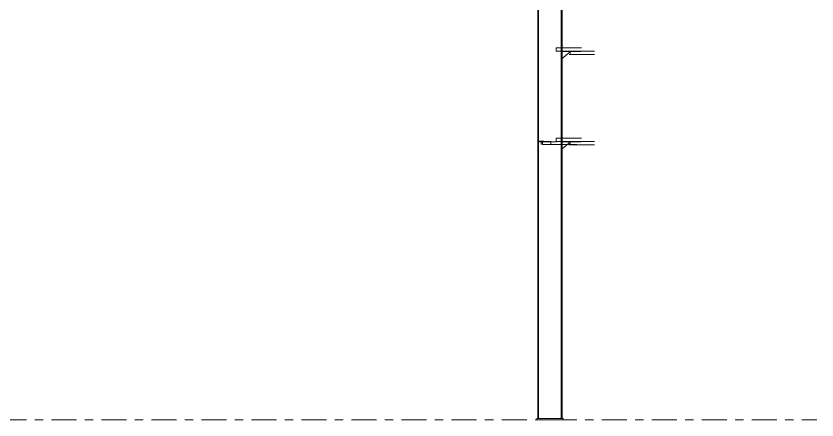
# Model space of a CAD drawing. Header units: millimetres. Extents: x -49 to 773, y -69 to 505.
# Drawn here: x 273.7 to 369.8, y 188.9 to 237.4 of the extents above; entities that cross this region are included whole.
import ezdxf

# ---------------------------------------------------------------- set-up
doc = ezdxf.new("R2010")
doc.units = ezdxf.units.MM
for name, pattern in [('XKITLINE00', [0]), ('XKITLINE02', [4, 2, -2]), ('XKITLINE03', [6, 3, -1, 1, -1])]:
    doc.linetypes.add(name, pattern=pattern)
doc.layers.add('Part', color=2, linetype='Continuous', lineweight=0)
doc.layers.add('S-grid', color=1, linetype='Continuous', lineweight=0)

# ---------------------------------------------------------------- blocks, each defined once
blk = doc.blocks.new('*A175')
at = {"layer": 'Part'}
blk.add_hatch(color=3, dxfattribs=at).paths.add_polyline_path([(337.55, 222.272), (337.55, 222.288), (337.905, 222.288), (337.905, 221.955), (337.887, 221.955), (337.887, 222.272)], flags=17)
blk = doc.blocks.new('*A209')
at = {"layer": 'Part'}
blk.add_hatch(color=3, dxfattribs=at).paths.add_polyline_path([(338.549, 233.523), (338.549, 233.137), (340.227, 233.137), (340.227, 232.72), (340.088, 232.72), (340.088, 232.735), (340.211, 232.735), (340.211, 233.122), (338.532, 233.122), (338.532, 233.538), (338.672, 233.538), (338.672, 233.523)], flags=17)
blk = doc.blocks.new('*A210')
at = {"layer": 'Part'}
blk.add_hatch(color=3, dxfattribs=at).paths.add_polyline_path([(338.549, 233.523), (338.549, 233.137), (340.227, 233.137), (340.227, 232.72), (340.088, 232.72), (340.088, 232.735), (340.211, 232.735), (340.211, 233.122), (338.532, 233.122), (338.532, 233.538), (338.672, 233.538), (338.672, 233.523)], flags=17)
blk = doc.blocks.new('*A211')
at = {"layer": 'Part'}
blk.add_hatch(color=3, dxfattribs=at).paths.add_polyline_path([(338.549, 222.69), (338.549, 222.303), (340.227, 222.303), (340.227, 221.887), (340.088, 221.887), (340.088, 221.902), (340.211, 221.902), (340.211, 222.288), (338.532, 222.288), (338.532, 222.705), (338.672, 222.705), (338.672, 222.69)], flags=17)
blk = doc.blocks.new('*A212')
at = {"layer": 'Part'}
blk.add_hatch(color=3, dxfattribs=at).paths.add_polyline_path([(338.549, 222.69), (338.549, 222.303), (340.227, 222.303), (340.227, 221.887), (340.088, 221.887), (340.088, 221.902), (340.211, 221.902), (340.211, 222.288), (338.532, 222.288), (338.532, 222.705), (338.672, 222.705), (338.672, 222.69)], flags=17)
blk = doc.blocks.new('*A735')
at = {"layer": 'S-grid', "color": 1, "linetype": 'XKITLINE03', "lineweight": 0}
blk.add_line((-10, 188.913), (369.833, 188.913), dxfattribs=at)
blk = doc.blocks.new('*A945')
at = {"layer": 'Part', "color": 7, "linetype": 'XKITLINE02', "lineweight": 0}
for p, q in [((336.333, 273.654), (336.333, 268.069)), ((339.158, 273.356), (336.333, 273.654)), ((336.425, 273.644), (336.425, 243.997)), ((339.158, 266.038), (339.158, 265.622)), ((339.25, 266.038), (339.25, 265.622)), ((339.158, 255.205), (339.158, 254.788)), ((339.25, 255.205), (339.25, 254.788)), ((339.158, 244.372), (339.158, 243.955)), ((339.25, 244.372), (339.25, 243.955)), ((339.158, 233.538), (339.158, 233.122)), ((339.25, 233.538), (339.25, 233.122)), ((339.158, 222.705), (339.158, 222.288)), ((339.25, 222.705), (339.25, 222.288)), ((339.25, 189.08), (336.333, 189.08))]:
    blk.add_line(p, q, dxfattribs=at)
at = {"layer": 'Part', "color": 2, "linetype": 'XKITLINE00', "lineweight": 0}
for p, q in [((339.158, 273.356), (339.158, 266.038)), ((339.25, 273.346), (339.158, 273.356)), ((339.25, 273.346), (339.25, 266.038)), ((336.333, 271.155), (336.333, 189.08)), ((336.425, 271.146), (336.425, 189.08)), ((339.158, 265.622), (339.158, 255.205)), ((339.25, 265.622), (339.25, 255.205)), ((339.158, 254.788), (339.158, 244.372)), ((339.25, 254.788), (339.25, 244.372)), ((339.158, 243.955), (339.158, 233.538)), ((339.25, 243.955), (339.25, 233.538)), ((339.158, 233.122), (339.158, 222.705)), ((339.25, 233.122), (339.25, 222.705)), ((339.158, 189.08), (339.158, 222.288)), ((339.25, 222.288), (339.25, 189.08))]:
    blk.add_line(p, q, dxfattribs=at)
blk = doc.blocks.new('*A946')
at = {"layer": 'Part', "color": 2, "linetype": 'XKITLINE00', "lineweight": 0}
for p, q in [((339.375, 189.08), (336.208, 189.08)), ((336.208, 188.913), (336.208, 189.08)), ((339.375, 188.913), (336.208, 188.913)), ((339.375, 189.08), (339.375, 188.913))]:
    blk.add_line(p, q, dxfattribs=at)
blk = doc.blocks.new('*A947')
at = {"layer": 'Part', "color": 7, "linetype": 'XKITLINE02', "lineweight": 0}
for p, q in [((341.505, 233.122), (339.25, 233.122)), ((339.25, 233.122), (339.25, 233.08)), ((339.25, 233.122), (339.25, 233.08)), ((340.116, 233.08), (340.116, 233.122)), ((341.505, 233.08), (340.211, 233.08)), ((341.021, 233.08), (341.021, 233.122)), ((341.505, 233.08), (341.505, 233.122))]:
    blk.add_line(p, q, dxfattribs=at)
at = {"layer": 'Part', "color": 2, "linetype": 'XKITLINE00', "lineweight": 0}
for p, q in [((339.25, 233.08), (340.211, 233.08)), ((339.86, 233.08), (339.86, 233.122))]:
    blk.add_line(p, q, dxfattribs=at)
blk = doc.blocks.new('*A948')
at = {"layer": 'Part', "color": 7, "linetype": 'XKITLINE02', "lineweight": 0}
for p, q in [((339.25, 233.08), (339.25, 232.247)), ((340.259, 233.08), (339.25, 233.08)), ((340.211, 233.04), (340.259, 233.08))]:
    blk.add_line(p, q, dxfattribs=at)
at = {"layer": 'Part', "color": 2, "linetype": 'XKITLINE00', "lineweight": 0}
blk.add_line((340.211, 233.04), (339.25, 232.247), dxfattribs=at)
blk = doc.blocks.new('*A949')
at = {"layer": 'Part', "color": 7, "linetype": 'XKITLINE02', "lineweight": 0}
for p, q in [((341.505, 222.288), (339.25, 222.288)), ((339.25, 222.288), (339.25, 222.247)), ((339.25, 222.288), (339.25, 222.247)), ((340.116, 222.247), (340.116, 222.288)), ((341.505, 222.247), (340.211, 222.247)), ((341.021, 222.247), (341.021, 222.288)), ((341.505, 222.247), (341.505, 222.288))]:
    blk.add_line(p, q, dxfattribs=at)
at = {"layer": 'Part', "color": 2, "linetype": 'XKITLINE00', "lineweight": 0}
for p, q in [((339.25, 222.247), (340.211, 222.247)), ((339.86, 222.247), (339.86, 222.288))]:
    blk.add_line(p, q, dxfattribs=at)
blk = doc.blocks.new('*A950')
at = {"layer": 'Part', "color": 7, "linetype": 'XKITLINE02', "lineweight": 0}
for p, q in [((339.25, 222.247), (339.25, 221.413)), ((340.259, 222.247), (339.25, 222.247)), ((340.211, 222.207), (340.259, 222.247))]:
    blk.add_line(p, q, dxfattribs=at)
at = {"layer": 'Part', "color": 2, "linetype": 'XKITLINE00', "lineweight": 0}
blk.add_line((340.211, 222.207), (339.25, 221.413), dxfattribs=at)
blk = doc.blocks.new('*A951')
at = {"layer": 'Part', "color": 2, "linetype": 'XKITLINE00', "lineweight": 0}
for p, q in [((337.05, 222.33), (336.425, 222.33)), ((336.729, 222.288), (336.425, 222.288)), ((337.05, 222.288), (337.05, 222.33))]:
    blk.add_line(p, q, dxfattribs=at)
at = {"layer": 'Part', "color": 7, "linetype": 'XKITLINE02', "lineweight": 0}
for p, q in [((336.425, 222.288), (336.425, 222.33)), ((336.55, 222.288), (336.55, 222.33)), ((337.05, 222.288), (336.729, 222.288))]:
    blk.add_line(p, q, dxfattribs=at)
blk = doc.blocks.new('*A952')
at = {"layer": 'Part', "color": 7, "linetype": 'XKITLINE02', "lineweight": 0}
for p, q in [((337.05, 222.33), (336.425, 222.33)), ((336.425, 222.33), (336.425, 222.288)), ((336.425, 222.288), (337.05, 222.288)), ((336.55, 222.288), (336.55, 222.33)), ((337.05, 222.288), (337.05, 222.33))]:
    blk.add_line(p, q, dxfattribs=at)
blk = doc.blocks.new('*A953')
at = {"layer": 'Part', "color": 2, "linetype": 'XKITLINE00', "lineweight": 0}
for p, q in [((336.597, 222.288), (336.597, 222.272)), ((336.597, 222.272), (337.55, 222.272)), ((337.905, 222.288), (336.729, 222.288)), ((336.895, 221.955), (336.895, 222.272)), ((337.55, 222.272), (337.55, 222.288)), ((337.887, 222.272), (337.55, 222.272)), ((337.887, 221.955), (337.887, 222.272)), ((337.905, 221.955), (337.905, 222.288)), ((337.905, 221.955), (336.895, 221.955))]:
    blk.add_line(p, q, dxfattribs=at)
at = {"layer": 'Part', "color": 7, "linetype": 'XKITLINE02', "lineweight": 0}
for p, q in [((336.729, 222.288), (336.597, 222.288)), ((336.91, 221.955), (336.91, 222.288))]:
    blk.add_line(p, q, dxfattribs=at)
blk = doc.blocks.new('*A954')
at = {"layer": 'Part', "color": 7, "linetype": 'XKITLINE02', "lineweight": 0}
for p, q in [((336.56, 222.288), (336.56, 222.272)), ((341.024, 222.288), (336.56, 222.288)), ((336.56, 222.272), (340.993, 222.272)), ((336.73, 221.955), (336.73, 222.272)), ((336.739, 221.955), (336.739, 222.288)), ((339.906, 221.955), (336.73, 221.955)), ((341.024, 221.955), (340.211, 221.955))]:
    blk.add_line(p, q, dxfattribs=at)
at = {"layer": 'Part', "color": 2, "linetype": 'XKITLINE00', "lineweight": 0}
blk.add_line((340.211, 221.955), (339.906, 221.955), dxfattribs=at)
blk = doc.blocks.new('*A1076')
at = {"layer": 'Part', "color": 2, "linetype": 'XKITLINE00', "lineweight": 0}
for p, q in [((338.532, 233.122), (338.532, 233.538)), ((338.532, 233.538), (341.583, 233.538)), ((338.672, 233.523), (338.672, 233.538)), ((338.532, 233.122), (340.211, 233.122)), ((341.583, 233.523), (338.549, 233.523)), ((338.549, 233.523), (338.549, 233.137)), ((343.139, 233.137), (338.549, 233.137)), ((340.088, 232.72), (340.088, 232.735)), ((340.211, 232.735), (340.088, 232.735)), ((343.139, 232.72), (340.088, 232.72)), ((340.211, 232.735), (340.211, 233.122)), ((340.227, 232.72), (340.227, 233.137))]:
    blk.add_line(p, q, dxfattribs=at)
at = {"layer": 'Part', "color": 7, "linetype": 'XKITLINE02', "lineweight": 0}
for p, q in [((340.211, 233.122), (343.122, 233.122)), ((343.122, 232.735), (340.211, 232.735))]:
    blk.add_line(p, q, dxfattribs=at)
blk = doc.blocks.new('*A1077')
at = {"layer": 'Part', "color": 2, "linetype": 'XKITLINE00', "lineweight": 0}
for p, q in [((338.532, 233.122), (338.532, 233.538)), ((338.532, 233.538), (341.583, 233.538)), ((338.672, 233.523), (338.672, 233.538)), ((338.532, 233.122), (340.211, 233.122)), ((341.583, 233.523), (338.549, 233.523)), ((338.549, 233.523), (338.549, 233.137)), ((343.139, 233.137), (338.549, 233.137)), ((340.088, 232.72), (340.088, 232.735)), ((340.211, 232.735), (340.088, 232.735)), ((343.139, 232.72), (340.088, 232.72)), ((340.211, 232.735), (340.211, 233.122)), ((340.227, 232.72), (340.227, 233.137))]:
    blk.add_line(p, q, dxfattribs=at)
at = {"layer": 'Part', "color": 7, "linetype": 'XKITLINE02', "lineweight": 0}
for p, q in [((340.211, 233.122), (343.122, 233.122)), ((343.122, 232.735), (340.211, 232.735))]:
    blk.add_line(p, q, dxfattribs=at)
blk = doc.blocks.new('*A1078')
at = {"layer": 'Part', "color": 2, "linetype": 'XKITLINE00', "lineweight": 0}
for p, q in [((338.532, 222.288), (338.532, 222.705)), ((338.532, 222.705), (341.583, 222.705)), ((338.532, 222.288), (340.211, 222.288)), ((341.583, 222.69), (338.549, 222.69)), ((338.549, 222.69), (338.549, 222.303)), ((343.139, 222.303), (338.549, 222.303)), ((338.672, 222.69), (338.672, 222.705)), ((340.211, 221.902), (340.211, 222.288)), ((340.227, 221.887), (340.227, 222.303)), ((340.088, 221.887), (340.088, 221.902)), ((340.211, 221.902), (340.088, 221.902)), ((343.139, 221.887), (340.088, 221.887))]:
    blk.add_line(p, q, dxfattribs=at)
at = {"layer": 'Part', "color": 7, "linetype": 'XKITLINE02', "lineweight": 0}
for p, q in [((340.211, 222.288), (343.122, 222.288)), ((343.122, 221.902), (340.211, 221.902))]:
    blk.add_line(p, q, dxfattribs=at)
blk = doc.blocks.new('*A1079')
at = {"layer": 'Part', "color": 2, "linetype": 'XKITLINE00', "lineweight": 0}
for p, q in [((338.532, 222.288), (338.532, 222.705)), ((338.532, 222.705), (341.583, 222.705)), ((338.532, 222.288), (340.211, 222.288)), ((341.583, 222.69), (338.549, 222.69)), ((338.549, 222.69), (338.549, 222.303)), ((343.139, 222.303), (338.549, 222.303)), ((338.672, 222.69), (338.672, 222.705)), ((340.211, 221.902), (340.211, 222.288)), ((340.227, 221.887), (340.227, 222.303)), ((340.088, 221.887), (340.088, 221.902)), ((340.211, 221.902), (340.088, 221.902)), ((343.139, 221.887), (340.088, 221.887))]:
    blk.add_line(p, q, dxfattribs=at)
at = {"layer": 'Part', "color": 7, "linetype": 'XKITLINE02', "lineweight": 0}
for p, q in [((340.211, 222.288), (343.122, 222.288)), ((343.122, 221.902), (340.211, 221.902))]:
    blk.add_line(p, q, dxfattribs=at)

msp = doc.modelspace()

# ---------------------------------------------------------------- block references
at = {"lineweight": 0}
for name in ['*A945', '*A209', '*A210', '*A1076', '*A1077', '*A947', '*A948', '*A951', '*A952', '*A954', '*A953', '*A175', '*A211', '*A212', '*A1078', '*A1079', '*A949', '*A950', '*A735', '*A946']:
    msp.add_blockref(name, (0, 0), dxfattribs=at)

doc.saveas('drawing.dxf')
